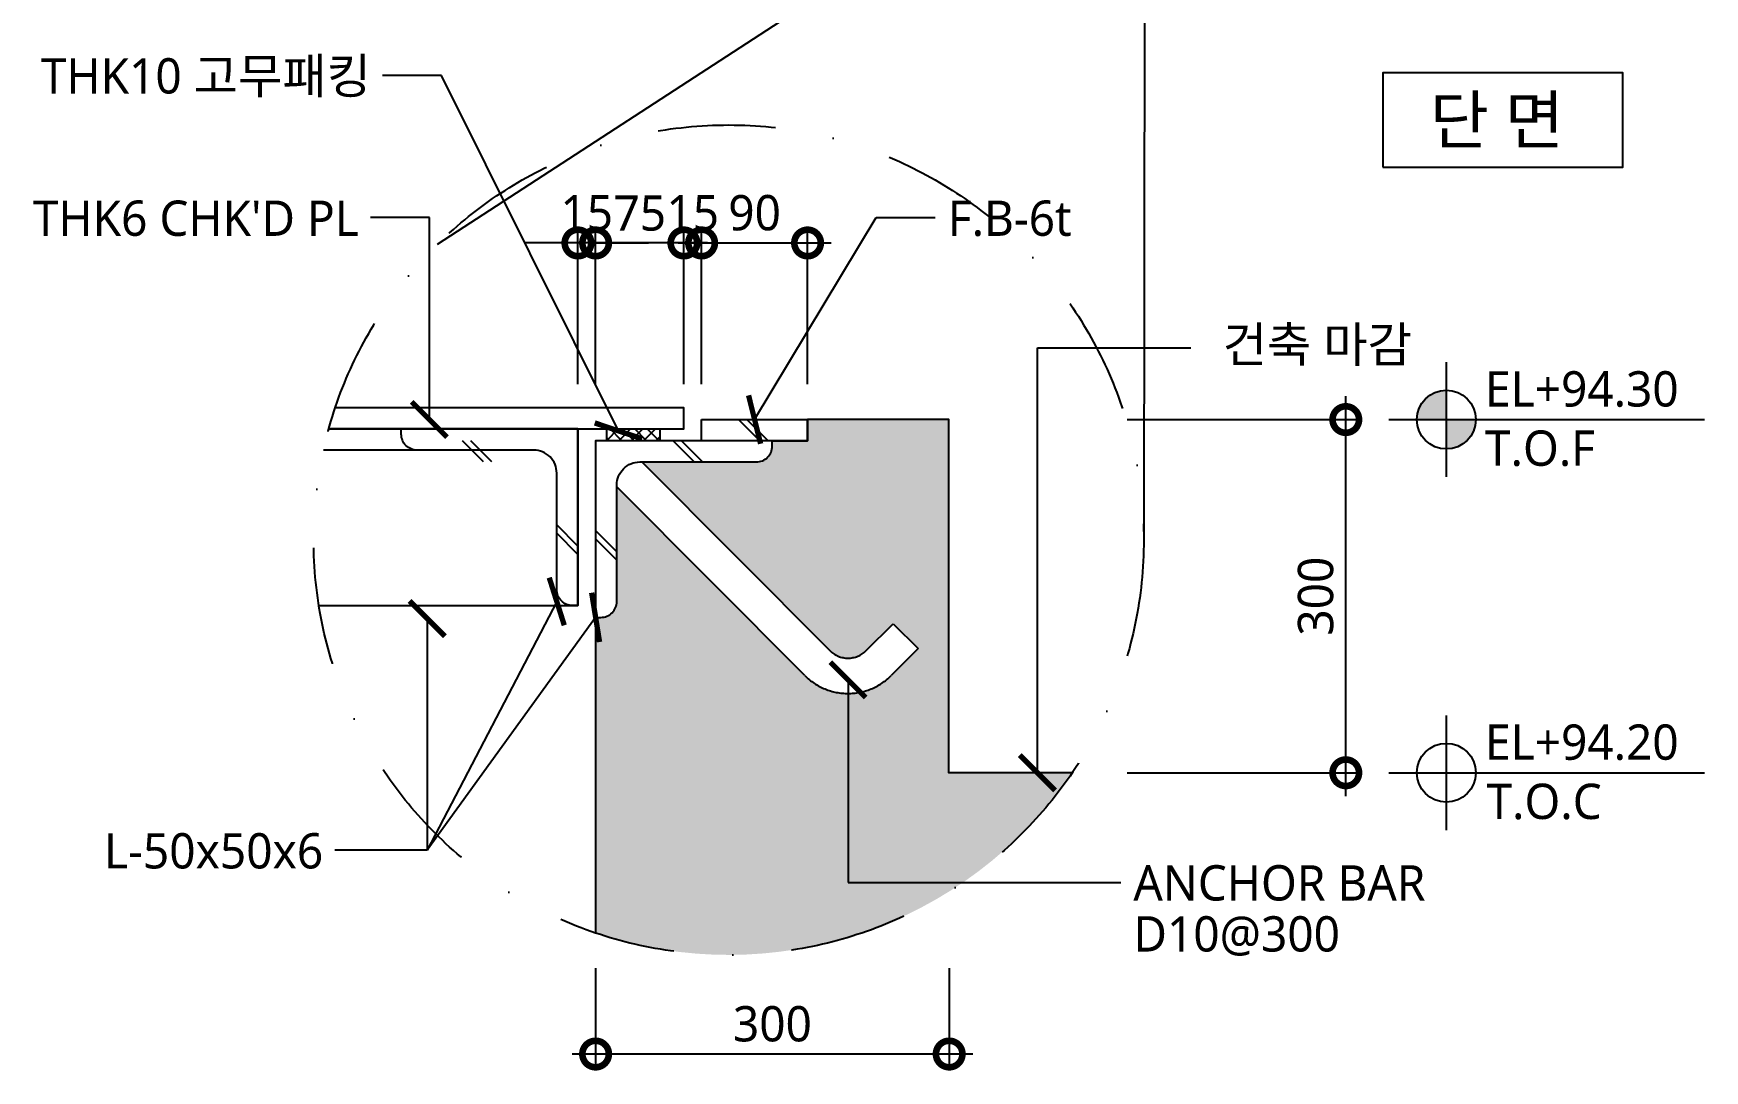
# Model space of a CAD drawing. Header units: millimetres. Extents: x 465 to 41696, y 198 to 5730.
# Drawn here: x 34360 to 35779, y 2897 to 3778 of the extents above; entities that cross this region are included whole.
import ezdxf
from ezdxf.enums import TextEntityAlignment as Align

# ---------------------------------------------------------------- set-up
doc = ezdxf.new("R2010")
doc.units = ezdxf.units.MM
doc.header["$LTSCALE"] = 200
doc.linetypes.add('DASHDOT-GAUN', pattern=[10, 5, -2.5, 0, -2.5])
doc.linetypes.add('HID', pattern=[2.3, 1.5, -0.8])
doc.layers.get('DEFPOINTS').update_dxf_attribs({"color": 137})
for name, color, linetype in [('7', 7, 'Continuous'), ('DIM', 7, 'Continuous'), ('EL-01', 1, 'Continuous'), ('EL-03', 3, 'Continuous'), ('ELE-4', 4, 'Continuous'), ('FIN-floor', 6, 'Continuous'), ('HAT', 8, 'Continuous'), ('HID-7', 7, 'HID'), ('SOLID-253', 253, 'Continuous'), ('SYM', 7, 'Continuous'), ('SYM-LEAD', 6, 'Continuous'), ('SYM-LEVEL', 7, 'Continuous'), ('TEXT', 3, 'Continuous'), ('TEXTBOX', 7, 'Continuous')]:
    doc.layers.add(name, color=color, linetype=linetype)
doc.styles.add('arial', font='arial.ttf')
doc.styles.add('S1', font='malgun.ttf')
doc.styles.add('스타일1', font='malgun.ttf')
doc.dimstyles.new('CJA$0', dxfattribs={"dimscale": 300, "dimtxt": 2.7, "dimasz": 1, "dimexe": 2, "dimexo": 3, "dimgap": 1, "dimtad": 1, "dimdec": 0, "dimzin": 1, "dimdsep": 46, "dimtxsty": 'arial', "dimblk": 'DOT', "dimcen": 0.09, "dimdle": 1, "dimclrd": 256, "dimclre": 256, "dimclrt": 3, "dimadec": 0, "dimazin": 0, "dimtfac": 1, "dimtdec": 0, "dimtmove": 2, "dimatfit": 3, "dimldrblk": 'DOT', "dimfxl": 1, "dimtolj": 1, "dimtzin": 1, "dimarcsym": 0})
doc.dimstyles.new('DIM-QD 1', dxfattribs={"dimtxt": 3, "dimasz": 1.5, "dimexe": 1, "dimexo": 0, "dimgap": 1, "dimtad": 1, "dimdec": 3, "dimdsep": 46, "dimlunit": 6, "dimtxsty": '스타일1', "dimblk1": 'ARCHTICK', "dimblk2": 'ARCHTICK', "dimsah": 1, "dimcen": 0, "dimclrd": 256, "dimclre": 256, "dimclrt": 3, "dimazin": 2, "dimtfac": 1, "dimtdec": 3, "dimtix": 1, "dimtmove": 2, "dimatfit": 3, "dimldrblk": 'ARCHTICK', "dimfxl": 1, "dimtolj": 1, "dimtzin": 0, "dimarcsym": 0})

# ---------------------------------------------------------------- blocks, each defined once
blk = doc.blocks.new('_DotSmall')
at = {"color": 0, "linetype": 'ByBlock', "const_width": 0.5}
blk.add_lwpolyline([(-0.0625, 0, 1), (0.0625, 0, 1)], format="xyb", close=True, dxfattribs=at)
blk = doc.blocks.new('*D110')
at = {"layer": 'DEFPOINTS', "color": 0, "transparency": 16777216}
for p in [(34912.29308038006, 3599.875102002519), (34912.29308038006, 3449.875102002523), (34927.29308046423, 3449.875102002523)]:
    blk.add_point(p, dxfattribs=at)
at = {"layer": 'DIM', "color": 7, "lineweight": -2, "transparency": 16777216}
for p, q in [((34912.29308038006, 3479.875102002523), (34912.29308038006, 3609.875102002519)), ((34927.29308046423, 3479.875102002523), (34927.29308046423, 3609.875102002519)), ((34912.29308038006, 3599.875102002519), (34867.29308038006, 3599.875102002519)), ((34927.29308046423, 3599.875102002519), (34912.29308038006, 3599.875102002519)), ((34927.29308046423, 3599.875102002519), (34972.29308046423, 3599.875102002519))]:
    blk.add_line(p, q, dxfattribs=at)
at = {"layer": 'DIM', "color": 7, "lineweight": -2, "transparency": 16777216, "xscale": 45, "yscale": 45, "zscale": 45}
blk.add_blockref('_DotSmall', (34912.29308038006, 3599.875102002519), dxfattribs=at)
at = {"layer": 'DIM', "color": 7, "lineweight": -2, "transparency": 16777216, "xscale": 45, "yscale": 45, "zscale": 45, "rotation": 180}
blk.add_blockref('_DotSmall', (34927.29308046423, 3599.875102002519), dxfattribs=at)
at = {"layer": 'DIM', "color": 3, "transparency": 16777216, "insert": (34919.79308042215, 3625.455944393824), "char_height": 30, "attachment_point": 5, "style": '스타일1'}
blk.add_mtext('\\A1;15', dxfattribs=at)
blk = doc.blocks.new('_DOT')
at = {"color": 0, "linetype": 'ByBlock'}
blk.add_line((-0.5, 0), (-1, 0), dxfattribs=at)
at = {"color": 0, "linetype": 'ByBlock', "const_width": 0.5}
blk.add_lwpolyline([(-0.25, 0, 1), (0.25, 0, 1)], format="xyb", close=True, dxfattribs=at)
blk = doc.blocks.new('*D111')
at = {"layer": 'DEFPOINTS', "color": 0, "transparency": 16777216}
for p in [(34837.29308005203, 3599.875102002519), (34837.29308005203, 3449.875102002523), (34912.29308038006, 3449.875102002523)]:
    blk.add_point(p, dxfattribs=at)
at = {"layer": 'DIM', "color": 7, "lineweight": -2, "transparency": 16777216}
for p, q in [((34837.29308005203, 3479.875102002523), (34837.29308005203, 3609.875102002519)), ((34912.29308038006, 3479.875102002523), (34912.29308038006, 3609.875102002519)), ((34932.29308038006, 3599.875102002519), (34817.29308005203, 3599.875102002519))]:
    blk.add_line(p, q, dxfattribs=at)
at = {"layer": 'DIM', "color": 7, "lineweight": -2, "transparency": 16777216, "xscale": 45, "yscale": 45, "zscale": 45, "rotation": 180}
blk.add_blockref('_DotSmall', (34837.29308005203, 3599.875102002519), dxfattribs=at)
at = {"layer": 'DIM', "color": 7, "lineweight": -2, "transparency": 16777216, "xscale": 45, "yscale": 45, "zscale": 45}
blk.add_blockref('_DotSmall', (34912.29308038006, 3599.875102002519), dxfattribs=at)
at = {"layer": 'DIM', "color": 3, "transparency": 16777216, "insert": (34874.79308021605, 3625.129857437302), "char_height": 30, "attachment_point": 5, "style": '스타일1'}
blk.add_mtext('\\A1;75', dxfattribs=at)
blk = doc.blocks.new('_ARCHTICK')
at = {"color": 0, "linetype": 'ByBlock', "const_width": 0.15}
blk.add_lwpolyline([(-0.5, -0.5), (0.5, 0.5)], dxfattribs=at)
blk = doc.blocks.new('*D93')
at = {"layer": 'DEFPOINTS', "color": 0, "transparency": 16777216}
for p in [(35017.2930810941, 3599.875102002519), (34927.29308046423, 3449.875102002523), (35017.2930810941, 3449.875102002527)]:
    blk.add_point(p, dxfattribs=at)
at = {"layer": 'DIM', "color": 7, "lineweight": -2, "transparency": 16777216}
for p, q in [((34927.29308046423, 3479.875102002523), (34927.29308046423, 3609.875102002519)), ((35017.2930810941, 3479.875102002527), (35017.2930810941, 3609.875102002519)), ((34907.29308046423, 3599.875102002519), (35037.2930810941, 3599.875102002519))]:
    blk.add_line(p, q, dxfattribs=at)
at = {"layer": 'DIM', "color": 7, "lineweight": -2, "transparency": 16777216, "xscale": 45, "yscale": 45, "zscale": 45, "rotation": 180}
blk.add_blockref('_DotSmall', (34927.29308046423, 3599.875102002519), dxfattribs=at)
at = {"layer": 'DIM', "color": 7, "lineweight": -2, "transparency": 16777216, "xscale": 45, "yscale": 45, "zscale": 45}
blk.add_blockref('_DotSmall', (35017.2930810941, 3599.875102002519), dxfattribs=at)
at = {"layer": 'DIM', "color": 3, "transparency": 16777216, "insert": (34972.29308077916, 3625.374422654693), "char_height": 30, "attachment_point": 5, "style": '스타일1'}
blk.add_mtext('\\A1;90', dxfattribs=at)
blk = doc.blocks.new('*D94')
at = {"layer": 'DEFPOINTS', "color": 0, "transparency": 16777216}
for p in [(34822.29307996787, 3599.875102002519), (34822.29307996787, 3449.875102002523), (34837.29308005203, 3449.875102002523)]:
    blk.add_point(p, dxfattribs=at)
at = {"layer": 'DIM', "color": 7, "lineweight": -2, "transparency": 16777216}
for p, q in [((34822.29307996787, 3479.875102002523), (34822.29307996787, 3609.875102002519)), ((34837.29308005203, 3479.875102002523), (34837.29308005203, 3609.875102002519)), ((34822.29307996787, 3599.875102002519), (34777.29307996787, 3599.875102002519)), ((34837.29308005203, 3599.875102002519), (34822.29307996787, 3599.875102002519)), ((34837.29308005203, 3599.875102002519), (34882.29308005203, 3599.875102002519))]:
    blk.add_line(p, q, dxfattribs=at)
at = {"layer": 'DIM', "color": 7, "lineweight": -2, "transparency": 16777216, "xscale": 45, "yscale": 45, "zscale": 45}
blk.add_blockref('_DotSmall', (34822.29307996787, 3599.875102002519), dxfattribs=at)
at = {"layer": 'DIM', "color": 7, "lineweight": -2, "transparency": 16777216, "xscale": 45, "yscale": 45, "zscale": 45, "rotation": 180}
blk.add_blockref('_DotSmall', (34837.29308005203, 3599.875102002519), dxfattribs=at)
at = {"layer": 'DIM', "color": 3, "transparency": 16777216, "insert": (34829.79308000995, 3625.455944393824), "char_height": 30, "attachment_point": 5, "style": '스타일1'}
blk.add_mtext('\\A1;15', dxfattribs=at)
blk = doc.blocks.new('*D95')
at = {"layer": 'DEFPOINTS', "color": 0, "transparency": 16777216}
for p in [(34837.29308005203, 3013.830897789849), (35137.5538719665, 3013.830897789845), (34837.29308005203, 2910.997564456542)]:
    blk.add_point(p, dxfattribs=at)
at = {"layer": 'DIM', "color": 7, "lineweight": -2, "transparency": 16777216}
for p, q in [((34837.29308005203, 2983.830897789849), (34837.29308005203, 2900.997564456542)), ((35137.5538719665, 2983.830897789845), (35137.5538719665, 2900.997564456542)), ((35157.5538719665, 2910.997564456542), (34817.29308005203, 2910.997564456542))]:
    blk.add_line(p, q, dxfattribs=at)
at = {"layer": 'DIM', "color": 7, "lineweight": -2, "transparency": 16777216, "xscale": 45, "yscale": 45, "zscale": 45, "rotation": 180}
blk.add_blockref('_DotSmall', (34837.29308005203, 2910.997564456542), dxfattribs=at)
at = {"layer": 'DIM', "color": 7, "lineweight": -2, "transparency": 16777216, "xscale": 45, "yscale": 45, "zscale": 45}
blk.add_blockref('_DotSmall', (35137.5538719665, 2910.997564456542), dxfattribs=at)
at = {"layer": 'DIM', "color": 3, "transparency": 16777216, "insert": (34987.42347600927, 2936.496885108716), "char_height": 30, "attachment_point": 5, "style": '스타일1'}
blk.add_mtext('\\A1;300', dxfattribs=at)
blk = doc.blocks.new('*D97')
at = {"layer": 'DEFPOINTS', "color": 0, "transparency": 16777216}
for p in [(35258.68616926488, 3449.875102002525), (35474.35283593183, 3449.875102002525), (35258.68616926489, 3149.875101480751)]:
    blk.add_point(p, dxfattribs=at)
at = {"layer": 'DIM', "color": 7, "lineweight": -2, "transparency": 16777216}
for p, q in [((35474.35283593183, 3129.875101480751), (35474.35283593183, 3469.875102002525)), ((35288.68616926488, 3449.875102002525), (35484.35283593183, 3449.875102002525)), ((35288.68616926489, 3149.875101480751), (35484.35283593183, 3149.875101480751))]:
    blk.add_line(p, q, dxfattribs=at)
at = {"layer": 'DIM', "color": 7, "lineweight": -2, "transparency": 16777216, "xscale": 45, "yscale": 45, "zscale": 45}
for p, rotation in [((35474.35283593183, 3449.875102002525), 90), ((35474.35283593183, 3149.875101480751), 270)]:
    blk.add_blockref('_DotSmall', p, dxfattribs=dict(at, rotation=rotation))
at = {"layer": 'DIM', "color": 3, "transparency": 16777216, "insert": (35448.85351527965, 3299.875101741627), "char_height": 30, "attachment_point": 5, "rotation": 90, "style": '스타일1'}
blk.add_mtext('\\A1;300', dxfattribs=at)

msp = doc.modelspace()

# ---------------------------------------------------------------- hatches: boundary and pattern name
at = {"layer": 'SOLID-253'}
h = msp.add_hatch(color=256, dxfattribs=at)
h.dxf.hatch_style = 1
h.paths.add_polyline_path([(35014.91329269994, 3232.451932862742), (34855.29308005203, 3392.661898116141), (34855.29308005203, 3295.375101480708, -0.414213562373095), (34841.79308005208, 3281.875101480749), (34837.29308005203, 3281.875101480749), (34837.29308005203, 3013.83089778985, 0.3373487838327855), (35242.0195025982, 3149.875101480749), (35137.29308005203, 3149.875101480749), (35137.29308005203, 3449.875101480749), (35017.2930810941, 3449.875101480749), (35017.2930810941, 3431.875103148748), (34987.29308005203, 3431.875103148748), (34987.29308005203, 3427.375101480708, -0.414213562373095), (34973.79308005208, 3413.875101480749), (34876.5062835588, 3413.875101480749), (35036.12649610108, 3253.665136332763, 0.4142135623573905), (35067.1304088127, 3253.665136381308), (35089.97539709342, 3276.510124732344), (35111.18860056163, 3255.296921329355), (35088.3436122802, 3232.45193297758, -0.4142135623588522)])
at = {"layer": 'SYM-LEVEL'}
h = msp.add_hatch(color=6, dxfattribs=at)
h.dxf.hatch_style = 1
edge = h.paths.add_edge_path()
edge.add_line((35559.72677860899, 3449.87510200239), (35559.72677860899, 3424.875102002716))
edge.add_ellipse((35559.72677860937, 3449.875102002206), major_axis=(17.67766952930235, 17.67766952930235), ratio=1, start_angle=584.9999999991551, end_angle=675.0000000004225)
edge.add_line((35584.72677860885, 3449.87510200239), (35559.72677860899, 3449.87510200239))
edge = h.paths.add_edge_path()
edge.add_line((35559.72677860899, 3449.87510200239), (35559.72677860899, 3474.875102001695))
edge.add_ellipse((35559.72677860937, 3449.875102002206), major_axis=(17.67766952930235, 17.67766952930235), ratio=1, start_angle=405.0000000008449, end_angle=494.9999999995775)
edge.add_line((35534.72677860987, 3449.87510200239), (35559.72677860899, 3449.87510200239))

# ---------------------------------------------------------------- linework, layer by layer
at = {"layer": '7'}
msp.add_line((34685.79307996787, 3423.875102002523), (34606.2195981973, 3423.875102002523), dxfattribs=at)
msp.add_lwpolyline([(34602.31963495944, 3291.875102002523), (34822.29307996787, 3291.875102002523), (34822.29307996787, 3441.875102002523), (34610.70706035407, 3441.875102002523)], dxfattribs=at)
msp.add_lwpolyline([(34891.79365127339, 3441.875102002523), (34891.79365127339, 3431.875101480749), (34846.79365127339, 3431.875101480749), (34846.79365127339, 3441.875102002523)], close=True, dxfattribs=at)
at = {"layer": 'EL-01'}
for p, q in [((34846.79365127339, 3432.144256597734), (34856.52449667801, 3441.875102002523)), ((34859.64411546072, 3431.875101480749), (34849.64411493873, 3441.875102002523)), ((34857.02503185676, 3431.875101480662), (34867.02503237861, 3441.875102002523)), ((34870.14465116108, 3431.875101480662), (34860.1446506392, 3441.875102002523)), ((34867.52556755712, 3431.875101480662), (34877.52556807896, 3441.875102002523)), ((34880.64518686178, 3431.875101480662), (34870.64518633991, 3441.875102002523)), ((34878.02610325782, 3431.875101480749), (34888.02610377965, 3441.875102002523)), ((34891.14572256213, 3431.875101480662), (34881.14572204026, 3441.875102002523)), ((34888.52663895817, 3431.875101480749), (34891.79365127339, 3435.142113795708)), ((34891.79365127339, 3441.727708469931), (34891.64625774079, 3441.875102002523)), ((34849.14357976002, 3431.875101480749), (34846.79365127339, 3434.225029967376))]:
    msp.add_line(p, q, dxfattribs=at)
at = {"layer": 'EL-03'}
msp.add_lwpolyline([(34927.29308046423, 3449.875102002523), (35017.2930810941, 3449.875102002523), (35017.2930810941, 3431.875103148748), (34927.29308046423, 3431.875103148748)], close=True, dxfattribs=at)
for points in [[(34804.29307996787, 3404.375102002523, 0.4142135623773905), (34784.79307996787, 3423.875102002523), (34685.79307996787, 3423.875102002523, -0.4142135623745268), (34672.29307996787, 3437.375102002523), (34672.29307996787, 3441.875102002523), (34822.29307996787, 3441.875102002523), (34822.29307996787, 3291.875102002523), (34817.79307996787, 3291.875102002523, -0.4142135623745268), (34804.29307996787, 3305.375102002523)], [(34855.29308005203, 3394.375101480749, -0.4142135623773905), (34874.79308005203, 3413.875101480749), (34973.79308005203, 3413.875101480749, 0.4142135623745268), (34987.29308005203, 3427.375101480749), (34987.29308005203, 3431.875101480749), (34837.29308005203, 3431.875101480749), (34837.29308005203, 3281.875101480749), (34841.79308005203, 3281.875101480749, 0.4142135623745268), (34855.29308005203, 3295.375101480749)]]:
    msp.add_lwpolyline(points, format="xyb", close=True, dxfattribs=at)
at = {"layer": 'ELE-4'}
msp.add_lwpolyline([(34837.29308005203, 3281.875101480749), (34841.79308005208, 3281.875101480749, 0.4142135623730951), (34855.29308005203, 3295.375101480709), (34855.29308005203, 3394.375101480884, -0.414213562373259), (34874.79308005189, 3413.875101480749), (34973.79308005208, 3413.875101480749, 0.4142135623730951), (34987.29308005203, 3427.375101480709), (34987.29308005203, 3431.875103148748), (35017.2930810941, 3431.875103148748), (35017.2930810941, 3449.875101480749)], format="xyb", dxfattribs=at)
for points in [[(35242.0195025982, 3149.875101480749), (35137.29308005203, 3149.875101480749), (35137.29308005203, 3449.875101480749), (35017.2930810941, 3449.875101480749)], [(34837.29308005203, 3281.875101480749), (34837.29308005203, 3013.830897789849)]]:
    msp.add_lwpolyline(points, dxfattribs=at)
at = {"layer": 'FIN-floor'}
msp.add_lwpolyline([(34610.70706049883, 3441.875102524296), (34912.29308038006, 3441.875102524296), (34912.29308038006, 3459.875102524296), (34616.22301878628, 3459.875102524296)], dxfattribs=at)
at = {"layer": 'HAT', "color": 5}
for p, q in [((34976.63598356906, 3431.875103148748), (34958.63598356906, 3449.875103148748)), ((34983.70705138092, 3431.875103148748), (34965.70705138092, 3449.875103148748)), ((34742.20959998205, 3413.875101480749), (34724.20959998205, 3431.875101480749)), ((34749.28066779392, 3413.875101480749), (34731.28066779392, 3431.875101480749)), ((34921.02693508552, 3413.875101480749), (34903.02693508552, 3431.875101480749)), ((34928.09800289738, 3413.875101480749), (34910.09800289738, 3431.875101480749)), ((34822.29307996787, 3342.444687510666), (34804.29307996787, 3360.444687510666)), ((34822.29307996787, 3335.373619698799), (34804.29307996787, 3353.373619698799)), ((34855.29308005203, 3337.515755322531), (34837.29308005203, 3355.515755322531)), ((34855.29308005203, 3330.444687510666), (34837.29308005203, 3348.444687510666))]:
    msp.add_line(p, q, dxfattribs=at)
at = {"layer": 'HID-7'}
msp.add_lwpolyline([(34876.5062835588, 3413.875101480748), (35036.12649610108, 3253.665136332762, 0.4142135623700813), (35067.13040881337, 3253.66513638198), (35089.97539709342, 3276.510124732344), (35111.18860056163, 3255.296921329355), (35088.34361228161, 3232.451932978991, -0.4142135623700813), (35014.91329269994, 3232.451932862739), (34855.29308005203, 3392.661898116141)], format="xyb", dxfattribs=at)
at = {"layer": 'SYM', "color": 7, "linetype": 'DASHDOT-GAUN'}
for p, q in [((35304.20324074086, 4204.833251126787), (35302.74436841249, 3347.651241846102)), ((34703.05628480224, 3598.796853983875), (35499.23301684333, 4116.591019176369))]:
    msp.add_line(p, q, dxfattribs=at)
at = {"layer": 'SYM', "color": 7, "linetype": 'DASHDOT-GAUN', "ltscale": 0.1}
msp.add_circle((34950.31122218799, 3347.651241846102), 352.4331462244991, dxfattribs=at)
at = {"layer": 'SYM-LEVEL', "color": 6}
for p, q in [((35559.72677860899, 3498.582378013216), (35559.72677860899, 3401.167825991564)), ((35511.01950259813, 3449.875102002523), (35779.02955722249, 3449.875102002523)), ((35559.72677860899, 3198.582377491442), (35559.72677860899, 3101.167825469791)), ((35511.01950259813, 3149.875101480749), (35779.02955722249, 3149.875101480749))]:
    msp.add_line(p, q, dxfattribs=at)
for centre in [(35559.72677860937, 3449.875102002339), (35559.72677860937, 3149.875101480566)]:
    msp.add_ellipse(centre, major_axis=(17.67766952930235, 17.67766952930235), ratio=1, start_param=5.497787143782105, end_param=11.78097245096169, dxfattribs=at)
at = {"layer": 'TEXTBOX'}
msp.add_lwpolyline([(35505.67279499319, 3664.354444053046), (35709.64018647267, 3664.354444053046), (35709.64018647267, 3744.354444121738), (35505.67279499319, 3744.354444121738)], close=True, dxfattribs=at)

# ---------------------------------------------------------------- texts
at = {"layer": 'SYM-LEVEL', "color": 3, "style": '스타일1'}
for s, p in [('EL+94.30', (35592.59131264172, 3460.928999700749)), ('T.O.F', (35592.59131264172, 3410.594578323862)), ('EL+94.20', (35592.59131264172, 3160.928999178976)), ('T.O.C', (35593.83681327452, 3110.594577802089))]:
    msp.add_text(s, height=29.99999999999316, dxfattribs=at).set_placement(p)
at = {"layer": 'TEXT', "style": '스타일1'}
for s, p in [('THK10 고무패킹', (34646.56389928952, 3726.782047776989)), ("THK6 CHK'D PL", (34636.2972005867, 3605.900913068623)), ('L-50x50x6', (34605.9693619221, 3068.580983753418))]:
    msp.add_text(s, height=30, dxfattribs=at).set_placement(p, align=Align.RIGHT)
at = {"layer": 'TEXT', "color": 3, "style": 'S1'}
for s, height, p in [('단 면', 40.00000003434548, (35545.67279502754, 3684.354444070219)), ('F.B-6t', 30.00000002575911, (35136.36716616783, 3605.900913068623))]:
    msp.add_text(s, height=height, dxfattribs=at).set_placement(p)
at = {"layer": 'TEXT', "style": '스타일1'}
for s, p in [('건축 마감', (35369.76870306596, 3498.691621025886)), ('ANCHOR BAR', (35293.98802281372, 3041.364111387971)), ('D10@300', (35293.98802281372, 2998.030778054639))]:
    msp.add_text(s, height=30, dxfattribs=at).set_placement(p)

# ---------------------------------------------------------------- dimensions: what is measured, and where the dimension line sits
at = {"layer": 'DIM'}
for base, p1, p2, picture, middle in [((34822.29307996787, 3599.875102002519), (34837.29308005203, 3449.875102002523), (34822.29307996787, 3449.875102002523), '*D94', (34829.79308000995, 3625.455944393824)), ((34837.29308005203, 3599.875102002519), (34912.29308038006, 3449.875102002523), (34837.29308005203, 3449.875102002523), '*D111', (34874.79308021605, 3625.129857437302)), ((34912.29308038006, 3599.875102002519), (34927.29308046423, 3449.875102002523), (34912.29308038006, 3449.875102002523), '*D110', (34919.79308042215, 3625.455944393824)), ((35017.2930810941, 3599.875102002519), (34927.29308046423, 3449.875102002523), (35017.2930810941, 3449.875102002527), '*D93', (34972.29308077916, 3625.374422654693))]:
    dim = msp.add_linear_dim(base=base, p1=p1, p2=p2, dimstyle='CJA$0', override={"dimscale": 10, "dimtxt": 3, "dimasz": 4.5, "dimexe": 1, "dimzin": 8, "dimlunit": 6, "dimtxsty": '스타일1', "dimblk1": 'DotSmall', "dimblk2": 'DotSmall', "dimsah": 1, "dimcen": 1, "dimdle": 2, "dimclrd": 7, "dimclre": 7, "dimtix": 1, "dimfxl": 2, "dimtzin": 0}, dxfattribs=at)
    dim.commit()
    dim.dimension.update_dxf_attribs({"geometry": picture, "text_midpoint": middle})
for base, p1, p2, angle, picture, middle in [((35474.35283593183, 3449.875102002525), (35258.68616926487, 3149.875101480749), (35258.68616926487, 3449.875102002523), 90, '*D97', (35448.85351527965, 3299.875101741627)), ((34837.29308005203, 2910.997564456542), (35137.5538719665, 3013.830897789845), (34837.29308005203, 3013.830897789849), 180, '*D95', (34987.42347600927, 2936.496885108716))]:
    dim = msp.add_linear_dim(base=base, p1=p1, p2=p2, angle=angle, dimstyle='CJA$0', override={"dimscale": 10, "dimtxt": 3, "dimasz": 4.5, "dimexe": 1, "dimzin": 8, "dimlunit": 6, "dimtxsty": '스타일1', "dimblk1": 'DotSmall', "dimblk2": 'DotSmall', "dimsah": 1, "dimcen": 1, "dimdle": 2, "dimclrd": 7, "dimclre": 7, "dimtix": 1, "dimfxl": 2, "dimtzin": 0}, dxfattribs=at)
    dim.commit()
    dim.dimension.update_dxf_attribs({"geometry": picture, "text_midpoint": middle})

# ---------------------------------------------------------------- leaders
at = {"layer": 'SYM-LEAD'}
for points in [[(34856.63951119074, 3440.288230437325), (34706.37028418313, 3742.239504279312), (34656.37028418313, 3742.239504279312)], [(34696.10390733509, 3449.875102002523), (34696.1035854803, 3621.358369570946), (34646.1035854803, 3621.358369570946)], [(34972.29308077916, 3449.875102002523), (35075.56213996902, 3621.358369570946), (35125.56213996902, 3621.358369570946)], [(35212.44334202476, 3149.875101480749), (35212.44334202477, 3510.681512611145), (35342.8085152686, 3510.681512611145)], [(34804.29307996787, 3295.375101480717), (34694.30013692879, 3084.038440255743)], [(34837.29308005203, 3281.875101480749), (34694.30013692879, 3084.038440255743), (34615.77574681571, 3084.038440255743)], [(34694.30013692879, 3280.920187478448), (34694.30013692879, 3084.038440255743)], [(35051.62845251485, 3228.746913861276), (35051.62845251485, 3056.821567890296), (35283.1829966149, 3056.821567890296)]]:
    msp.add_leader(points, dimstyle='DIM-QD 1', override={"dimscale": 10, "dimasz": 3, "dimtad": 0, "dimclrd": 6}, dxfattribs=at)

doc.saveas('drawing.dxf')
